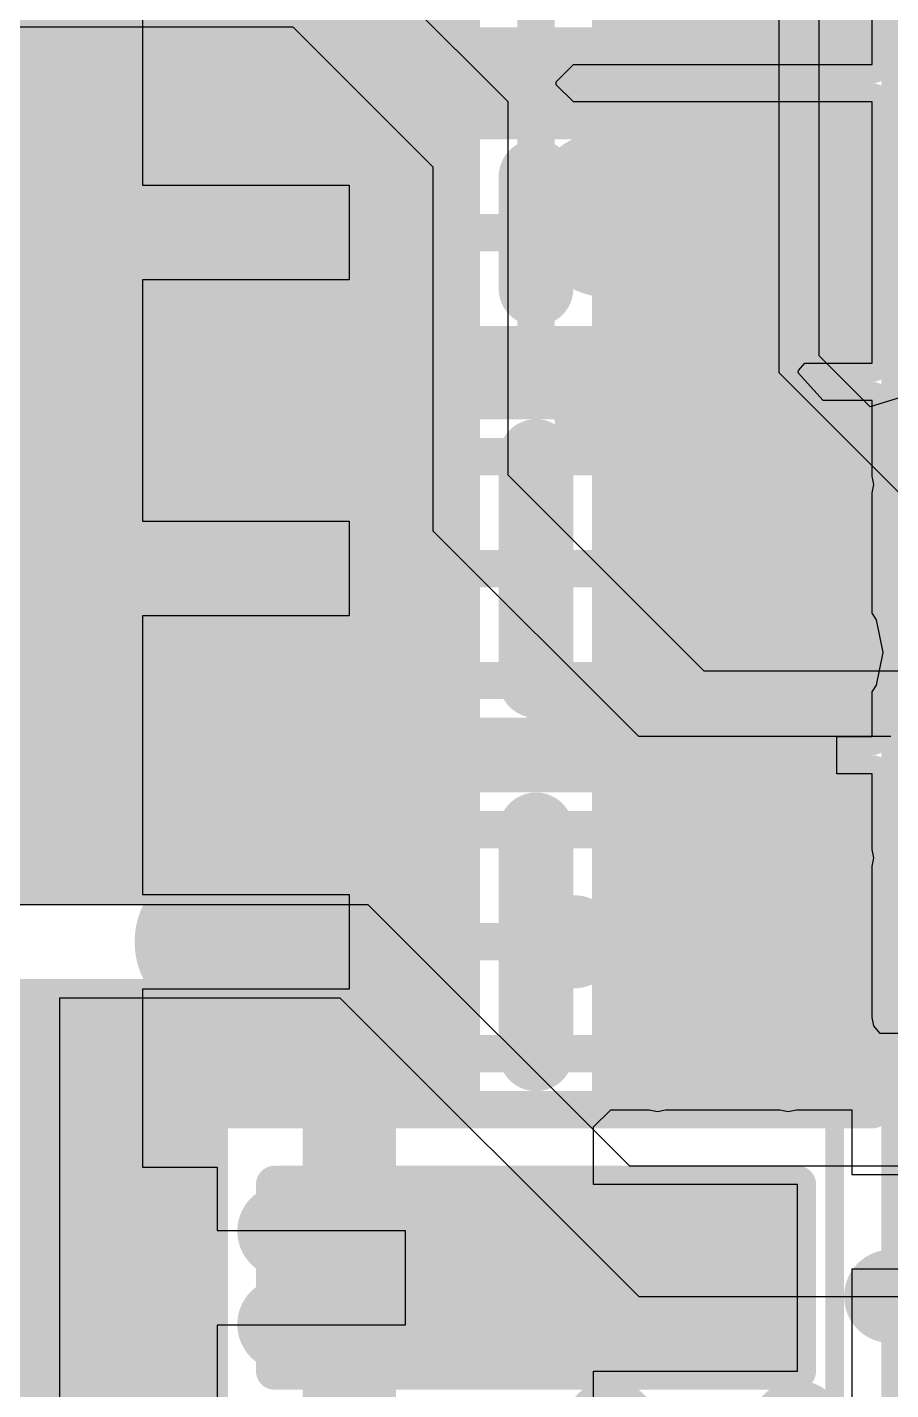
# Model space of a CAD drawing. Header units: millimetres. Extents: x 15 to 120, y 22 to 104.
# Drawn here: x 76.938 to 79.25, y 66 to 69.65 of the extents above; entities that cross this region are included whole.
import ezdxf

# ---------------------------------------------------------------- set-up
doc = ezdxf.new("R2010")
doc.units = ezdxf.units.MM
for name, color, linetype in [('BottomLayer', 5, 'Continuous'), ('BottomOverlay', 54, 'Continuous'), ('BottomPaste', 16, 'Continuous'), ('BottomSolder', 6, 'Continuous'), ('Mechanical13', 56, 'Continuous'), ('Mechanical15', 56, 'Continuous'), ('MultiLayer', 9, 'Continuous'), ('TopLayer', 1, 'Continuous'), ('TopOverlay', 2, 'Continuous'), ('TopPaste', 8, 'Continuous'), ('TopSolder', 216, 'Continuous')]:
    doc.layers.add(name, color=color, linetype=linetype)

msp = doc.modelspace()

# ---------------------------------------------------------------- linework, layer by layer
at = {"layer": 'BottomLayer'}
for p, q in [((79.20002448, 69.55002345999999), (79.20002448, 70.25002205999999)), ((77.24597707999999, 69.77302275999999), (77.24597707999999, 69.39602325999999)), ((78.35399874, 69.50399358), (78.40002607999999, 69.55002092)), ((78.40002607999999, 69.55002092), (78.42468694, 69.55002345999999)), ((78.40002607999999, 69.55002092), (78.40002607999999, 69.55002092)), ((78.40002607999999, 69.55002092), (78.40002607999999, 69.55002092)), ((78.40002607999999, 69.55002092), (78.40002607999999, 69.55002092)), ((78.42468694, 69.55002345999999), (78.42468948, 69.55002092)), ((78.42468948, 69.55002092), (78.42468948, 69.55002345999999)), ((78.42468948, 69.55002345999999), (79.20002448, 69.55002345999999)), ((78.35399874, 69.49600782), (78.35399874, 69.50399358)), ((78.40000322, 69.45000587999999), (78.35399874, 69.49600782)), ((78.4247098, 69.45000334), (78.40000322, 69.45000587999999)), ((78.42471234, 69.45000587999999), (78.4247098, 69.45000334)), ((78.42471488, 69.45000334), (78.42471234, 69.45000587999999)), ((79.19999908, 69.45000334), (78.42471488, 69.45000334)), ((79.19999908, 68.75000474), (79.19999908, 69.45000334)), ((77.24597707999999, 69.39602325999999), (77.24599993999999, 69.39602325999999)), ((77.24599993999999, 69.39602325999999), (77.24599993999999, 69.22700404)), ((77.24599993999999, 69.22700404), (77.79999934, 69.22700404)), ((77.79999934, 69.22700404), (77.79999934, 68.97300403999999)), ((77.79999934, 68.97300403999999), (77.24599993999999, 68.97300403999999)), ((77.24599993999999, 68.97300403999999), (77.24599993999999, 68.59600454)), ((79.0019629, 68.72409674), (79.00263346, 68.73090648)), ((79.00263346, 68.73090648), (79.01994356, 68.75000474)), ((79.01994356, 68.75000474), (79.19999908, 68.75000474)), ((79.06911796, 68.65000239999999), (79.0019629, 68.72409674)), ((79.19999908, 68.65000239999999), (79.06911796, 68.65000239999999)), ((79.19999908, 68.44715545999999), (79.19999908, 68.65000239999999)), ((77.24599993999999, 68.59600454), (77.24599993999999, 68.3270033)), ((79.20440597999999, 68.42500158), (79.19999908, 68.44715545999999)), ((79.19999908, 68.4028477), (79.20440597999999, 68.42500158)), ((79.19999908, 68.08066902), (79.19999908, 68.4028477)), ((77.24599993999999, 68.3270033), (77.79999934, 68.3270033)), ((77.79999934, 68.3270033), (77.79999934, 68.0730033)), ((77.79999934, 68.0730033), (77.24599993999999, 68.0730033)), ((77.24599993999999, 68.0730033), (77.24599993999999, 67.8040046)), ((79.21194469999999, 68.06278995999999), (79.19999908, 68.08066902)), ((79.2294072, 67.97499993999999), (79.21194469999999, 68.06278995999999)), ((79.21194469999999, 67.88720991999999), (79.2294072, 67.97499993999999)), ((79.19999908, 67.86933085999999), (79.21194469999999, 67.88720991999999)), ((79.19999908, 67.75000419999999), (79.19999908, 67.86933085999999)), ((77.24599993999999, 67.8040046), (77.2459974, 67.8040046)), ((77.2459974, 67.8040046), (77.2459974, 67.3270053)), ((79.10587684, 67.6500044), (79.10587684, 67.75000419999999)), ((79.10587684, 67.75000419999999), (79.19999908, 67.75000419999999)), ((79.19999399999999, 67.6500044), (79.10587684, 67.6500044)), ((79.19999399999999, 67.44718032), (79.19999399999999, 67.6500044)), ((79.20440597999999, 67.42500104), (79.19999399999999, 67.44718032)), ((79.19999399999999, 67.40282176), (79.20440597999999, 67.42500104)), ((79.19999399999999, 66.99718122), (79.19999399999999, 67.40282176)), ((77.2459974, 67.3270053), (77.7999968, 67.3270053)), ((77.7999968, 67.3270053), (77.7999968, 67.07300529999999)), ((77.7999968, 67.07300529999999), (77.2459974, 67.07300529999999)), ((77.2459974, 67.07300529999999), (77.2459974, 66.596006)), ((79.20440597999999, 66.97500448), (79.19999399999999, 66.99718122)), ((79.22162464, 66.95402408), (79.20440597999999, 66.97500448)), ((79.34597796, 66.95402408), (79.22162464, 66.95402408)), ((78.45400108, 66.70400425999999), (78.50000555999999, 66.7500062)), ((78.50000555999999, 66.7500062), (78.60283491999999, 66.7500062)), ((78.60283491999999, 66.7500062), (78.6250015, 66.74559676)), ((78.6250015, 66.74559676), (78.64716808, 66.7500062)), ((78.64716808, 66.7500062), (78.95283422, 66.7500062)), ((78.95283422, 66.7500062), (78.97500079999999, 66.74559676)), ((78.97500079999999, 66.74559676), (78.99716738, 66.7500062)), ((78.99716738, 66.7500062), (79.14602153999999, 66.7500062)), ((79.14602153999999, 66.7500062), (79.14602153999999, 66.57702458)), ((78.45399854, 66.55000405999999), (78.45399854, 66.70400172)), ((78.45399854, 66.70400172), (78.45399854, 66.70400172)), ((78.45399854, 66.70400172), (78.45399854, 66.70400172)), ((78.45399854, 66.70400172), (78.45399854, 66.70400172)), ((78.45399854, 66.70400172), (78.45399854, 66.70400172)), ((78.45399854, 66.70400172), (78.45400108, 66.70399918)), ((78.45400108, 66.70399918), (78.45400362, 66.70400425999999)), ((78.45400362, 66.70400425999999), (78.45400108, 66.70400425999999)), ((77.2459974, 66.596006), (77.44599954, 66.596006)), ((77.44599954, 66.596006), (77.44599954, 66.42700456)), ((79.14602153999999, 66.57702458), (79.70002094, 66.57702458)), ((78.99999948, 66.55000405999999), (78.45399854, 66.55000405999999)), ((78.99999948, 66.05000505999999), (78.99999948, 66.55000405999999)), ((77.44599954, 66.42700456), (77.94999904, 66.42700456)), ((77.94999904, 66.42700456), (77.94999904, 66.17300456)), ((79.70002094, 66.32302458), (79.14602153999999, 66.32302458)), ((79.14602153999999, 66.32302458), (79.14602153999999, 65.94602508)), ((77.94999904, 66.17300456), (77.44599954, 66.17300456)), ((77.44599954, 66.17300456), (77.44599954, 65.9039957)), ((78.45399854, 65.89600485999999), (78.45399854, 66.05000505999999)), ((78.45399854, 66.05000505999999), (78.99999948, 66.05000505999999))]:
    msp.add_line(p, q, dxfattribs=at)
for points, const_width in [([(77.80000442, 69.77499888), (77.80000442, 70.02500092)], 0.2499995), ([(77.80000442, 66.9749994), (77.80000442, 69.77499888)], 0.2499995), ([(78.79999988, 67.97499993999999), (78.79999988, 68.20000329999999)], 0.3999992), ([(78.79999988, 67.20001038), (78.79999988, 67.97499993999999)], 0.3999992), ([(78.7999948, 67.2000053), (78.79999988, 67.20001038)], 0.3999992), ([(77.80000442, 66.30000455999999), (77.80000442, 66.9749994)], 0.2499995), ([(77.80000442, 65.2999964), (77.80000442, 66.30000455999999)], 0.2499995)]:
    msp.add_lwpolyline(points, dxfattribs=dict(at, const_width=const_width))
for points, const_width in [([(77.56250172, 69.77499888, 1), (77.6875002, 69.77499888, 1)], 0.12499848), ([(77.73750518, 69.77499888, 1), (77.86250366, 69.77499888, 1)], 0.12499848), ([(77.73750518, 69.77499888, 1), (77.86250366, 69.77499888, 1)], 0.12499848), ([(77.56250172, 69.22499997999999, 1), (77.6875002, 69.22499997999999, 1)], 0.12499848), ([(77.93750224, 69.22499997999999, 1), (78.06250072, 69.22499997999999, 1)], 0.12499848), ([(78.73750064, 69.10000404, 1), (78.86249912, 69.10000404, 1)], 0.12499848), ([(78.56250226, 68.42500158, 1), (78.68750073999999, 68.42500158, 1)], 0.12499848), ([(78.91250156, 68.42500158, 1), (79.03750004, 68.42500158, 1)], 0.12499848), ([(77.51250182, 68.40000035999999, 1), (77.6375003, 68.40000035999999, 1)], 0.12499848), ([(77.91250102, 68.40000035999999, 1), (78.0374995, 68.40000035999999, 1)], 0.12499848), ([(78.70000008, 68.20000329999999, 1), (78.89999968, 68.20000329999999, 1)], 0.1999996), ([(78.70000008, 67.97499993999999, 1), (78.89999968, 67.97499993999999, 1)], 0.1999996), ([(78.70000008, 67.97499993999999, 1), (78.89999968, 67.97499993999999, 1)], 0.1999996), ([(77.5375005, 67.97499993999999, 1), (77.66249898, 67.97499993999999, 1)], 0.12499848), ([(77.91250102, 67.97499993999999, 1), (78.0374995, 67.97499993999999, 1)], 0.12499848), ([(78.56250226, 67.97499993999999, 1), (78.68750073999999, 67.97499993999999, 1)], 0.12499848), ([(78.93750278, 67.97499993999999, 1), (79.06250125999999, 67.97499993999999, 1)], 0.12499848), ([(77.56250172, 67.42500104, 1), (77.6875002, 67.42500104, 1)], 0.12499848), ([(77.91250102, 67.42500104, 1), (78.0374995, 67.42500104, 1)], 0.12499848), ([(78.53750104, 67.42500104, 1), (78.66249952, 67.42500104, 1)], 0.12499848), ([(78.91250156, 67.42500104, 1), (79.03750004, 67.42500104, 1)], 0.12499848), ([(78.699995, 67.2000053, 1), (78.8999946, 67.2000053, 1)], 0.1999996), ([(78.70000008, 67.20001038, 1), (78.89999968, 67.20001038, 1)], 0.1999996), ([(78.70000008, 67.20001038, 1), (78.89999968, 67.20001038, 1)], 0.1999996), ([(77.56250172, 66.97500194, 1), (77.6875002, 66.97500194, 1)], 0.12499848), ([(77.73750518, 66.9749994, 1), (77.86250366, 66.9749994, 1)], 0.12499848), ([(77.73750518, 66.9749994, 1), (77.86250366, 66.9749994, 1)], 0.12499848), ([(77.91250102, 66.9749994, 1), (78.0374995, 66.9749994, 1)], 0.12499848), ([(78.56250226, 66.97500194, 1), (78.68750073999999, 66.97500194, 1)], 0.12499848), ([(78.91250156, 66.97500194, 1), (79.03750004, 66.97500194, 1)], 0.12499848), ([(77.56250172, 66.4250005, 1), (77.6875002, 66.4250005, 1)], 0.12499848), ([(77.96250092, 66.37500059999999, 1), (78.0874994, 66.37500059999999, 1)], 0.12499848), ([(77.73750518, 66.30000455999999, 1), (77.86250366, 66.30000455999999, 1)], 0.12499848), ([(77.73750518, 66.30000455999999, 1), (77.86250366, 66.30000455999999, 1)], 0.12499848), ([(78.46250246, 66.30000202, 1), (78.58750094, 66.30000202, 1)], 0.12499848), ([(77.56250172, 66.17499846, 1), (77.6875002, 66.17499846, 1)], 0.12499848)]:
    msp.add_lwpolyline(points, format="xyb", close=True, dxfattribs=dict(at, const_width=const_width))
for points in [[(78.09999873999999, 68.85000454), (78.09999873999999, 69.35000354), (77.49999994, 68.85000454), (77.49999994, 69.35000354)], [(79.09999927999999, 68.85000454), (79.09999927999999, 69.35000354), (78.50000048, 68.85000454), (78.50000048, 69.35000354)], [(78.09999873999999, 67.850004), (78.09999873999999, 68.5500026), (77.49999994, 67.850004), (77.49999994, 68.5500026)], [(79.09999927999999, 67.850004), (79.09999927999999, 68.5500026), (78.50000048, 67.850004), (78.50000048, 68.5500026)], [(78.09999619999999, 66.850006), (78.09999619999999, 67.5500046), (77.4999974, 66.850006), (77.4999974, 67.5500046)], [(79.0999942, 66.850006), (79.0999942, 67.5500046), (78.49999539999999, 66.850006), (78.49999539999999, 67.5500046)], [(78.19999854, 66.15000486), (78.19999854, 66.45000426), (77.69999954, 66.15000486), (77.69999954, 66.45000426)], [(78.89999968, 66.15000486), (78.89999968, 66.45000426), (78.40000067999999, 66.15000486), (78.40000067999999, 66.45000426)]]:
    msp.add_solid(points, dxfattribs=at)
at = {"layer": 'BottomOverlay', "const_width": 0.1999996}
for points in [[(78.30000088, 68.9500018), (78.30000088, 69.2500012)], [(78.30000088, 67.9000039), (78.30000088, 68.5000027)], [(78.30002119999999, 66.8999805), (78.30002119999999, 67.49997929999999)]]:
    msp.add_lwpolyline(points, dxfattribs=at)
at = {"layer": 'BottomOverlay', "const_width": 0.0999998}
for points in [[(78.25000098, 69.2500012, 1), (78.35000078, 69.2500012, 1)], [(78.25000098, 68.9500018, 1), (78.35000078, 68.9500018, 1)], [(78.25000098, 68.5000027, 1), (78.35000078, 68.5000027, 1)], [(78.25000098, 67.9000039, 1), (78.35000078, 67.9000039, 1)], [(78.2500213, 67.49997929999999, 1), (78.35002109999999, 67.49997929999999, 1)], [(78.2500213, 66.8999805, 1), (78.35002109999999, 66.8999805, 1)]]:
    msp.add_lwpolyline(points, format="xyb", close=True, dxfattribs=at)
at = {"layer": 'BottomPaste'}
for points in [[(78.09999873999999, 68.85000454), (78.09999873999999, 69.35000354), (77.49999994, 68.85000454), (77.49999994, 69.35000354)], [(78.09999873999999, 68.85000454), (78.09999873999999, 69.35000354), (77.49999994, 68.85000454), (77.49999994, 69.35000354)], [(79.09999927999999, 68.85000454), (79.09999927999999, 69.35000354), (78.50000048, 68.85000454), (78.50000048, 69.35000354)], [(79.09999927999999, 68.85000454), (79.09999927999999, 69.35000354), (78.50000048, 68.85000454), (78.50000048, 69.35000354)], [(78.09999873999999, 67.850004), (78.09999873999999, 68.5500026), (77.49999994, 67.850004), (77.49999994, 68.5500026)], [(78.09999873999999, 67.850004), (78.09999873999999, 68.5500026), (77.49999994, 67.850004), (77.49999994, 68.5500026)], [(79.09999927999999, 67.850004), (79.09999927999999, 68.5500026), (78.50000048, 67.850004), (78.50000048, 68.5500026)], [(79.09999927999999, 67.850004), (79.09999927999999, 68.5500026), (78.50000048, 67.850004), (78.50000048, 68.5500026)], [(78.09999619999999, 66.850006), (78.09999619999999, 67.5500046), (77.4999974, 66.850006), (77.4999974, 67.5500046)], [(78.09999619999999, 66.850006), (78.09999619999999, 67.5500046), (77.4999974, 66.850006), (77.4999974, 67.5500046)], [(79.0999942, 66.850006), (79.0999942, 67.5500046), (78.49999539999999, 66.850006), (78.49999539999999, 67.5500046)], [(79.0999942, 66.850006), (79.0999942, 67.5500046), (78.49999539999999, 66.850006), (78.49999539999999, 67.5500046)], [(78.19999854, 66.15000486), (78.19999854, 66.45000426), (77.69999954, 66.15000486), (77.69999954, 66.45000426)], [(78.19999854, 66.15000486), (78.19999854, 66.45000426), (77.69999954, 66.15000486), (77.69999954, 66.45000426)], [(78.89999968, 66.15000486), (78.89999968, 66.45000426), (78.40000067999999, 66.15000486), (78.40000067999999, 66.45000426)], [(78.89999968, 66.15000486), (78.89999968, 66.45000426), (78.40000067999999, 66.15000486), (78.40000067999999, 66.45000426)]]:
    msp.add_solid(points, dxfattribs=at)
at = {"layer": 'BottomSolder'}
for points in [[(78.14997577999999, 69.60002336), (78.14997577999999, 70.20002216), (77.44997717999999, 69.60002336), (77.44997717999999, 70.20002216)], [(78.14997577999999, 69.60002336), (78.14997577999999, 70.20002216), (77.44997717999999, 69.60002336), (77.44997717999999, 70.20002216)], [(79.15002458, 69.60002336), (79.15002458, 70.20002216), (78.45002597999999, 69.60002336), (78.45002597999999, 70.20002216)], [(79.15002458, 69.60002336), (79.15002458, 70.20002216), (78.45002597999999, 69.60002336), (78.45002597999999, 70.20002216)], [(78.14999863999999, 68.80000464), (78.14999863999999, 69.40000343999999), (77.45000003999999, 68.80000464), (77.45000003999999, 69.40000343999999)], [(78.14999863999999, 68.80000464), (78.14999863999999, 69.40000343999999), (77.45000003999999, 68.80000464), (77.45000003999999, 69.40000343999999)], [(79.14999918, 68.80000464), (79.14999918, 69.40000343999999), (78.45000058, 68.80000464), (78.45000058, 69.40000343999999)], [(79.14999918, 68.80000464), (79.14999918, 69.40000343999999), (78.45000058, 68.80000464), (78.45000058, 69.40000343999999)], [(78.14999863999999, 67.8000041), (78.14999863999999, 68.6000025), (77.45000003999999, 67.8000041), (77.45000003999999, 68.6000025)], [(78.14999863999999, 67.8000041), (78.14999863999999, 68.6000025), (77.45000003999999, 67.8000041), (77.45000003999999, 68.6000025)], [(79.14999918, 67.8000041), (79.14999918, 68.6000025), (78.45000058, 67.8000041), (78.45000058, 68.6000025)], [(79.14999918, 67.8000041), (79.14999918, 68.6000025), (78.45000058, 67.8000041), (78.45000058, 68.6000025)], [(78.1499961, 66.80000609999999), (78.1499961, 67.6000045), (77.4499975, 66.80000609999999), (77.4499975, 67.6000045)], [(78.1499961, 66.80000609999999), (78.1499961, 67.6000045), (77.4499975, 66.80000609999999), (77.4499975, 67.6000045)], [(79.1499941, 66.80000609999999), (79.1499941, 67.6000045), (78.4499955, 66.80000609999999), (78.4499955, 67.6000045)], [(79.1499941, 66.80000609999999), (79.1499941, 67.6000045), (78.4499955, 66.80000609999999), (78.4499955, 67.6000045)], [(78.24999844, 66.10000495999999), (78.24999844, 66.50000416), (77.64999963999999, 66.10000495999999), (77.64999963999999, 66.50000416)], [(78.24999844, 66.10000495999999), (78.24999844, 66.50000416), (77.64999963999999, 66.10000495999999), (77.64999963999999, 66.50000416)], [(78.94999958, 66.10000495999999), (78.94999958, 66.50000416), (78.35000078, 66.10000495999999), (78.35000078, 66.50000416)], [(78.94999958, 66.10000495999999), (78.94999958, 66.50000416), (78.35000078, 66.10000495999999), (78.35000078, 66.50000416)]]:
    msp.add_solid(points, dxfattribs=at)
at = {"layer": 'Mechanical13', "const_width": 0.0999998}
for points in [[(77.74998928, 69.59999796), (77.74998928, 70.19999675999999)], [(78.85001247999999, 69.59999796), (78.85001247999999, 70.19999675999999)], [(77.74998928, 69.59999796), (78.85001247999999, 69.59999796)], [(74.84998238, 69.49999561999999), (77.15000318, 69.49999561999999)], [(77.15000318, 67.49999962), (77.15000318, 69.49999561999999)], [(77.74999944, 69.40000343999999), (78.84999977999999, 69.40000343999999)], [(77.74999944, 68.80000464), (77.74999944, 69.40000343999999)], [(78.84999977999999, 68.80000464), (78.84999977999999, 69.40000343999999)], [(77.74999944, 68.80000464), (78.84999977999999, 68.80000464)], [(77.74999944, 68.5000027), (78.84999977999999, 68.5000027)], [(77.74999944, 67.9000039), (77.74999944, 68.5000027)], [(78.84999977999999, 67.9000039), (78.84999977999999, 68.5000027)], [(77.74999944, 67.9000039), (78.84999977999999, 67.9000039)], [(74.84998238, 67.49999962), (77.15000318, 67.49999962)], [(77.7500096, 67.49997929999999), (78.849982, 67.49997929999999)], [(77.7500096, 66.8999805), (77.7500096, 67.49997929999999)], [(78.849982, 66.8999805), (78.849982, 67.49997929999999)], [(74.85000016, 66.89998304), (77.15002095999999, 66.89998304)], [(77.15002095999999, 64.89998704), (77.15002095999999, 66.89998304)], [(77.7500096, 66.8999805), (78.849982, 66.8999805)], [(77.98500023999999, 66.13500361999999), (77.98500023999999, 66.46500549999999)], [(77.98500023999999, 66.46500549999999), (78.61499898, 66.46500549999999)], [(78.61499898, 66.13500361999999), (78.61499898, 66.46500549999999)], [(77.98500023999999, 66.13500361999999), (78.61499898, 66.13500361999999)]]:
    msp.add_lwpolyline(points, dxfattribs=at)
at = {"layer": 'Mechanical13', "const_width": 0.0499999}
for points in [[(77.7249906, 69.59999796, 1), (77.77498795999999, 69.59999796, 1)], [(77.7249906, 69.59999796, 1), (77.77498795999999, 69.59999796, 1)], [(78.8250138, 69.59999796, 1), (78.87501116, 69.59999796, 1)], [(78.8250138, 69.59999796, 1), (78.87501116, 69.59999796, 1)], [(77.12500449999999, 69.49999561999999, 1), (77.17500186, 69.49999561999999, 1)], [(77.12500449999999, 69.49999561999999, 1), (77.17500186, 69.49999561999999, 1)], [(77.72500076, 69.40000343999999, 1), (77.77499811999999, 69.40000343999999, 1)], [(77.72500076, 69.40000343999999, 1), (77.77499811999999, 69.40000343999999, 1)], [(78.8250011, 69.40000343999999, 1), (78.87499846, 69.40000343999999, 1)], [(78.8250011, 69.40000343999999, 1), (78.87499846, 69.40000343999999, 1)], [(77.72500076, 68.80000464, 1), (77.77499811999999, 68.80000464, 1)], [(77.72500076, 68.80000464, 1), (77.77499811999999, 68.80000464, 1)], [(78.8250011, 68.80000464, 1), (78.87499846, 68.80000464, 1)], [(78.8250011, 68.80000464, 1), (78.87499846, 68.80000464, 1)], [(77.72500076, 68.5000027, 1), (77.77499811999999, 68.5000027, 1)], [(77.72500076, 68.5000027, 1), (77.77499811999999, 68.5000027, 1)], [(78.8250011, 68.5000027, 1), (78.87499846, 68.5000027, 1)], [(78.8250011, 68.5000027, 1), (78.87499846, 68.5000027, 1)], [(77.72500076, 67.9000039, 1), (77.77499811999999, 67.9000039, 1)], [(77.72500076, 67.9000039, 1), (77.77499811999999, 67.9000039, 1)], [(78.8250011, 67.9000039, 1), (78.87499846, 67.9000039, 1)], [(78.8250011, 67.9000039, 1), (78.87499846, 67.9000039, 1)], [(77.12500449999999, 67.49999962, 1), (77.17500186, 67.49999962, 1)], [(77.12500449999999, 67.49999962, 1), (77.17500186, 67.49999962, 1)], [(77.72501092, 67.49997929999999, 1), (77.77500828, 67.49997929999999, 1)], [(77.72501092, 67.49997929999999, 1), (77.77500828, 67.49997929999999, 1)], [(78.82498332, 67.49997929999999, 1), (78.87498068, 67.49997929999999, 1)], [(78.82498332, 67.49997929999999, 1), (78.87498068, 67.49997929999999, 1)], [(77.12502228, 66.89998304, 1), (77.17501964, 66.89998304, 1)], [(77.12502228, 66.89998304, 1), (77.17501964, 66.89998304, 1)], [(77.72501092, 66.8999805, 1), (77.77500828, 66.8999805, 1)], [(77.72501092, 66.8999805, 1), (77.77500828, 66.8999805, 1)], [(78.82498332, 66.8999805, 1), (78.87498068, 66.8999805, 1)], [(78.82498332, 66.8999805, 1), (78.87498068, 66.8999805, 1)], [(77.96000156, 66.46500549999999, 1), (78.00999892, 66.46500549999999, 1)], [(77.96000156, 66.46500549999999, 1), (78.00999892, 66.46500549999999, 1)], [(78.5900003, 66.46500549999999, 1), (78.63999765999999, 66.46500549999999, 1)], [(78.5900003, 66.46500549999999, 1), (78.63999765999999, 66.46500549999999, 1)], [(77.96000156, 66.13500361999999, 1), (78.00999892, 66.13500361999999, 1)], [(77.96000156, 66.13500361999999, 1), (78.00999892, 66.13500361999999, 1)], [(78.5900003, 66.13500361999999, 1), (78.63999765999999, 66.13500361999999, 1)], [(78.5900003, 66.13500361999999, 1), (78.63999765999999, 66.13500361999999, 1)]]:
    msp.add_lwpolyline(points, format="xyb", close=True, dxfattribs=at)
at = {"layer": 'Mechanical15'}
for points, const_width in [([(77.39997728, 69.55001075999999), (77.39997728, 70.24998396)], 0.0999998), ([(79.20002448, 69.55001075999999), (79.20002448, 70.24998396)], 0.0999998), ([(78.30000088, 69.59999796), (78.30000088, 70.19999675999999)], 0.0999998), ([(79.09999674, 64.04998112), (79.09999674, 70.04997928)], 0.0499999), ([(77.39997728, 69.55001075999999), (79.20002448, 69.55001075999999)], 0.0999998), ([(74.70002078, 69.49999561999999), (77.30001558, 69.49999561999999)], 0.0999998), ([(77.30001558, 67.49999962), (77.30001558, 69.49999561999999)], 0.0999998), ([(77.40000013999999, 69.45000334), (79.19999908, 69.45000334)], 0.0999998), ([(77.40000013999999, 68.75000474), (77.40000013999999, 69.45000334)], 0.0999998), ([(79.19999908, 68.75000474), (79.19999908, 69.45000334)], 0.0999998), ([(78.30000088, 68.80000464), (78.30000088, 69.40000343999999)], 0.0999998), ([(77.99999894, 69.10000404), (78.60000027999999, 69.10000404)], 0.0999998), ([(77.40000013999999, 68.75000474), (79.19999908, 68.75000474)], 0.0999998), ([(77.40000013999999, 68.64999986), (79.19999908, 68.64999986)], 0.0999998), ([(77.40000013999999, 67.75000166), (77.40000013999999, 68.64999986)], 0.0999998), ([(79.19999908, 67.75000166), (79.19999908, 68.64999986)], 0.0999998), ([(78.30000088, 67.9000039), (78.30000088, 68.5000027)], 0.0999998), ([(77.99999894, 68.20000329999999), (78.60000027999999, 68.20000329999999)], 0.0999998), ([(77.40000013999999, 67.75000166), (79.19999908, 67.75000166)], 0.0999998), ([(77.39999759999999, 67.6499917), (79.19999399999999, 67.6499917)], 0.0999998), ([(77.39999759999999, 66.7500189), (77.39999759999999, 67.6499917)], 0.0999998), ([(79.19999399999999, 66.7500189), (79.19999399999999, 67.6499917)], 0.0999998), ([(74.70002078, 67.49999962), (77.30001558, 67.49999962)], 0.0999998), ([(78.30002119999999, 66.8999805), (78.30002119999999, 67.49997929999999)], 0.0999998), ([(77.9999964, 67.2000053), (78.5999952, 67.2000053)], 0.0999998), ([(74.69998776, 66.89998304), (77.29998255999999, 66.89998304)], 0.0999998), ([(77.29998255999999, 64.89998704), (77.29998255999999, 66.89998304)], 0.0999998), ([(77.39999759999999, 66.7500189), (79.19999399999999, 66.7500189)], 0.0999998), ([(77.59999974, 66.05000505999999), (77.59999974, 66.55000405999999)], 0.0999998), ([(77.59999974, 66.55000405999999), (78.99999948, 66.55000405999999)], 0.0999998), ([(78.99999948, 66.05000505999999), (78.99999948, 66.55000405999999)], 0.0999998), ([(78.30000088, 66.13500361999999), (78.30000088, 66.46500549999999)], 0.0999998), ([(78.13499994, 66.30000455999999), (78.46499928, 66.30000455999999)], 0.0999998), ([(77.59999974, 66.05000505999999), (78.99999948, 66.05000505999999)], 0.0999998)]:
    msp.add_lwpolyline(points, dxfattribs=dict(at, const_width=const_width))
at = {"layer": 'Mechanical15', "const_width": 0.0499999}
for points in [[(78.27500219999999, 69.59999796, 1), (78.32499956, 69.59999796, 1)], [(77.37497859999999, 69.55001075999999, 1), (77.42497596, 69.55001075999999, 1)], [(77.37497859999999, 69.55001075999999, 1), (77.42497596, 69.55001075999999, 1)], [(79.1750258, 69.55001075999999, 1), (79.22502315999999, 69.55001075999999, 1)], [(79.1750258, 69.55001075999999, 1), (79.22502315999999, 69.55001075999999, 1)], [(77.2750169, 69.49999561999999, 1), (77.32501425999999, 69.49999561999999, 1)], [(77.2750169, 69.49999561999999, 1), (77.32501425999999, 69.49999561999999, 1)], [(77.37500146, 69.45000334, 1), (77.42499882, 69.45000334, 1)], [(77.37500146, 69.45000334, 1), (77.42499882, 69.45000334, 1)], [(79.1750004, 69.45000334, 1), (79.22499776, 69.45000334, 1)], [(79.1750004, 69.45000334, 1), (79.22499776, 69.45000334, 1)], [(78.27500219999999, 69.40000343999999, 1), (78.32499956, 69.40000343999999, 1)], [(77.97500026, 69.10000404, 1), (78.02499762, 69.10000404, 1)], [(78.5750016, 69.10000404, 1), (78.62499896, 69.10000404, 1)], [(78.27500219999999, 68.80000464, 1), (78.32499956, 68.80000464, 1)], [(77.37500146, 68.75000474, 1), (77.42499882, 68.75000474, 1)], [(77.37500146, 68.75000474, 1), (77.42499882, 68.75000474, 1)], [(79.1750004, 68.75000474, 1), (79.22499776, 68.75000474, 1)], [(79.1750004, 68.75000474, 1), (79.22499776, 68.75000474, 1)], [(77.37500146, 68.64999986, 1), (77.42499882, 68.64999986, 1)], [(77.37500146, 68.64999986, 1), (77.42499882, 68.64999986, 1)], [(79.1750004, 68.64999986, 1), (79.22499776, 68.64999986, 1)], [(79.1750004, 68.64999986, 1), (79.22499776, 68.64999986, 1)], [(78.27500219999999, 68.5000027, 1), (78.32499956, 68.5000027, 1)], [(77.97500026, 68.20000329999999, 1), (78.02499762, 68.20000329999999, 1)], [(78.5750016, 68.20000329999999, 1), (78.62499896, 68.20000329999999, 1)], [(78.27500219999999, 67.9000039, 1), (78.32499956, 67.9000039, 1)], [(77.37500146, 67.75000166, 1), (77.42499882, 67.75000166, 1)], [(77.37500146, 67.75000166, 1), (77.42499882, 67.75000166, 1)], [(79.1750004, 67.75000166, 1), (79.22499776, 67.75000166, 1)], [(79.1750004, 67.75000166, 1), (79.22499776, 67.75000166, 1)], [(77.37499892, 67.6499917, 1), (77.42499628, 67.6499917, 1)], [(77.37499892, 67.6499917, 1), (77.42499628, 67.6499917, 1)], [(79.17499532, 67.6499917, 1), (79.22499268, 67.6499917, 1)], [(79.17499532, 67.6499917, 1), (79.22499268, 67.6499917, 1)], [(77.2750169, 67.49999962, 1), (77.32501425999999, 67.49999962, 1)], [(77.2750169, 67.49999962, 1), (77.32501425999999, 67.49999962, 1)], [(78.27502252, 67.49997929999999, 1), (78.32501988, 67.49997929999999, 1)], [(77.97499771999999, 67.2000053, 1), (78.02499508, 67.2000053, 1)], [(78.57499652, 67.2000053, 1), (78.62499387999999, 67.2000053, 1)], [(77.27498388, 66.89998304, 1), (77.32498124, 66.89998304, 1)], [(77.27498388, 66.89998304, 1), (77.32498124, 66.89998304, 1)], [(78.27502252, 66.8999805, 1), (78.32501988, 66.8999805, 1)], [(77.37499892, 66.7500189, 1), (77.42499628, 66.7500189, 1)], [(77.37499892, 66.7500189, 1), (77.42499628, 66.7500189, 1)], [(79.17499532, 66.7500189, 1), (79.22499268, 66.7500189, 1)], [(79.17499532, 66.7500189, 1), (79.22499268, 66.7500189, 1)], [(77.57500105999999, 66.55000405999999, 1), (77.62499842, 66.55000405999999, 1)], [(77.57500105999999, 66.55000405999999, 1), (77.62499842, 66.55000405999999, 1)], [(78.97500079999999, 66.55000405999999, 1), (79.02499816, 66.55000405999999, 1)], [(78.97500079999999, 66.55000405999999, 1), (79.02499816, 66.55000405999999, 1)], [(78.27500219999999, 66.46500549999999, 1), (78.32499956, 66.46500549999999, 1)], [(78.11000125999999, 66.30000455999999, 1), (78.15999862, 66.30000455999999, 1)], [(78.44000059999999, 66.30000455999999, 1), (78.48999796, 66.30000455999999, 1)], [(78.27500219999999, 66.13500361999999, 1), (78.32499956, 66.13500361999999, 1)], [(77.57500105999999, 66.05000505999999, 1), (77.62499842, 66.05000505999999, 1)], [(77.57500105999999, 66.05000505999999, 1), (77.62499842, 66.05000505999999, 1)], [(78.97500079999999, 66.05000505999999, 1), (79.02499816, 66.05000505999999, 1)], [(78.97500079999999, 66.05000505999999, 1), (79.02499816, 66.05000505999999, 1)]]:
    msp.add_lwpolyline(points, format="xyb", close=True, dxfattribs=at)
at = {"layer": 'MultiLayer'}
for points, const_width in [([(77.56250172, 69.77499888, 1), (77.6875002, 69.77499888, 1)], 0.12499848), ([(78.38750134, 69.1500014, 1), (78.61249962, 69.1500014, 1)], 0.22499828), ([(77.4375007, 69.2000013, 1), (77.56249917999999, 69.2000013, 1)], 0.12499848), ([(77.56250172, 69.22499997999999, 1), (77.6875002, 69.22499997999999, 1)], 0.12499848), ([(77.93750224, 69.22499997999999, 1), (78.06250072, 69.22499997999999, 1)], 0.12499848), ([(78.33750144, 69.2000013, 1), (78.46249992, 69.2000013, 1)], 0.12499848), ([(78.73750064, 69.10000404, 1), (78.86249912, 69.10000404, 1)], 0.12499848), ([(78.73750064, 69.10000149999999, 1), (78.86249912, 69.10000149999999, 1)], 0.12499848), ([(77.4375007, 68.59999995999999, 1), (77.56249917999999, 68.59999995999999, 1)], 0.12499848), ([(77.93750224, 68.59999995999999, 1), (78.06250072, 68.59999995999999, 1)], 0.12499848), ([(78.41250256, 68.59999995999999, 1), (78.53750104, 68.59999995999999, 1)], 0.12499848), ([(78.56250226, 68.42500158, 1), (78.68750073999999, 68.42500158, 1)], 0.12499848), ([(78.91250156, 68.42500158, 1), (79.03750004, 68.42500158, 1)], 0.12499848), ([(77.51250182, 68.40000035999999, 1), (77.6375003, 68.40000035999999, 1)], 0.12499848), ([(77.91250102, 68.40000035999999, 1), (78.0374995, 68.40000035999999, 1)], 0.12499848), ([(79.18750227999999, 68.25000066, 1), (79.31250075999999, 68.25000066, 1)], 0.12499848), ([(77.5375005, 67.97499993999999, 1), (77.66249898, 67.97499993999999, 1)], 0.12499848), ([(77.91250102, 67.97499993999999, 1), (78.0374995, 67.97499993999999, 1)], 0.12499848), ([(78.56250226, 67.97499993999999, 1), (78.68750073999999, 67.97499993999999, 1)], 0.12499848), ([(78.93750278, 67.97499993999999, 1), (79.06250125999999, 67.97499993999999, 1)], 0.12499848), ([(79.18750227999999, 67.85000146, 1), (79.31250075999999, 67.85000146, 1)], 0.12499848), ([(77.4375007, 67.80000156, 1), (77.56249917999999, 67.80000156, 1)], 0.12499848), ([(77.93750224, 67.80000156, 1), (78.06250072, 67.80000156, 1)], 0.12499848), ([(78.33750144, 67.80000156, 1), (78.46249992, 67.80000156, 1)], 0.12499848), ([(78.83750044, 67.80000156, 1), (78.96249892, 67.80000156, 1)], 0.12499848), ([(76.6875022, 67.49999962, 1), (76.91250047999999, 67.49999962, 1)], 0.22499828), ([(77.56250172, 67.42500104, 1), (77.6875002, 67.42500104, 1)], 0.12499848), ([(77.91250102, 67.42500104, 1), (78.0374995, 67.42500104, 1)], 0.12499848), ([(78.53750104, 67.42500104, 1), (78.66249952, 67.42500104, 1)], 0.12499848), ([(78.91250156, 67.42500104, 1), (79.03750004, 67.42500104, 1)], 0.12499848), ([(77.3375009, 67.20000021999999, 1), (77.56249917999999, 67.20000021999999, 1)], 0.22499828), ([(77.66250151999999, 67.20000021999999, 1), (77.7875, 67.20000021999999, 1)], 0.12499848), ([(78.33750144, 67.20000021999999, 1), (78.46249992, 67.20000021999999, 1)], 0.12499848), ([(79.18750227999999, 67.05000052, 1), (79.31250075999999, 67.05000052, 1)], 0.12499848), ([(77.56250172, 66.97500194, 1), (77.6875002, 66.97500194, 1)], 0.12499848), ([(77.91250102, 66.9749994, 1), (78.0374995, 66.9749994, 1)], 0.12499848), ([(78.56250226, 66.97500194, 1), (78.68750073999999, 66.97500194, 1)], 0.12499848), ([(78.91250156, 66.97500194, 1), (79.03750004, 66.97500194, 1)], 0.12499848), ([(78.93750278, 66.90000082, 1), (79.06250125999999, 66.90000082, 1)], 0.12499848), ([(79.33750198, 66.50000161999999, 1), (79.56250026, 66.50000161999999, 1)], 0.22499828), ([(77.56250172, 66.4250005, 1), (77.6875002, 66.4250005, 1)], 0.12499848), ([(78.13750184, 66.30000202, 1), (78.36250011999999, 66.30000202, 1)], 0.22499828), ([(77.96250092, 66.37500059999999, 1), (78.0874994, 66.37500059999999, 1)], 0.12499848), ([(78.46250246, 66.30000202, 1), (78.58750094, 66.30000202, 1)], 0.12499848), ([(78.63750084, 66.30000202, 1), (78.76249931999999, 66.30000202, 1)], 0.12499848), ([(79.18750227999999, 66.24999958, 1), (79.31250075999999, 66.24999958, 1)], 0.12499848), ([(77.56250172, 66.17499846, 1), (77.6875002, 66.17499846, 1)], 0.12499848), ([(78.43750123999999, 65.90000028, 1), (78.56249971999999, 65.90000028, 1)], 0.12499848), ([(78.93750278, 65.90000028, 1), (79.06250125999999, 65.90000028, 1)], 0.12499848)]:
    msp.add_lwpolyline(points, format="xyb", close=True, dxfattribs=dict(at, const_width=const_width))
at = {"layer": 'TopLayer'}
for p, q in [((78.94999958, 70.55000113999999), (78.94999958, 68.72500097999999)), ((79.05823914, 68.76983706), (79.05823914, 70.55000113999999)), ((78.22499975999999, 69.4500008), (77.74999944, 69.92500111999999)), ((77.64999963999999, 69.6500004), (76.57500051999999, 69.6500004)), ((78.02500015999999, 69.27499988), (77.64999963999999, 69.6500004)), ((78.22499975999999, 68.45000026), (78.22499975999999, 69.4500008)), ((78.02500015999999, 68.3000031), (78.02500015999999, 69.27499988)), ((79.19483018, 68.63324347999999), (79.05823914, 68.76983706)), ((78.94999958, 68.72500097999999), (79.29999887999999, 68.37500168)), ((79.29052722, 68.66227314), (79.19483018, 68.63324347999999)), ((78.74999998, 67.92500004), (78.22499975999999, 68.45000026)), ((78.5750016, 67.75000166), (78.02500015999999, 68.3000031)), ((79.34999877999999, 67.92500004), (78.74999998, 67.92500004)), ((79.25000152, 67.75000166), (78.5750016, 67.75000166)), ((76.57500051999999, 67.30000002), (77.85000178, 67.30000002)), ((77.85000178, 67.30000002), (78.55000038, 66.60000142)), ((77.02499962, 64.75000004), (77.02499962, 67.05000052)), ((77.02499962, 67.05000052), (77.77500065999999, 67.05000052)), ((77.77500065999999, 67.05000052), (78.5750016, 66.24999958)), ((78.55000038, 66.60000142), (79.30000142, 66.60000142)), ((78.5750016, 66.24999958), (79.30000142, 66.24999958))]:
    msp.add_line(p, q, dxfattribs=at)
at = {"layer": 'TopLayer', "const_width": 0.12499848}
for points in [[(79.18750227999999, 68.25000066, 1), (79.31250075999999, 68.25000066, 1)], [(79.18750227999999, 67.05000052, 1), (79.31250075999999, 67.05000052, 1)]]:
    msp.add_lwpolyline(points, format="xyb", close=True, dxfattribs=at)
at = {"layer": 'TopLayer'}
for points in [[(77.4249912, 67.34999737999999), (77.4249912, 69.64999786), (76.57499036, 67.34999737999999), (76.57499036, 69.64999786)], [(77.42500898, 64.7499848), (77.42500898, 67.04998528), (76.57500814, 64.7499848), (76.57500814, 67.04998528)]]:
    msp.add_solid(points, dxfattribs=at)
at = {"layer": 'TopOverlay', "const_width": 0.1499997}
msp.add_lwpolyline([(79.29999633999999, 64.54998012), (79.29999633999999, 69.84997967999999)], dxfattribs=at)
at = {"layer": 'TopPaste'}
for points in [[(77.4249912, 67.34999737999999), (77.4249912, 69.64999786), (76.57499036, 67.34999737999999), (76.57499036, 69.64999786)], [(77.4249912, 67.34999737999999), (77.4249912, 69.64999786), (76.57499036, 67.34999737999999), (76.57499036, 69.64999786)], [(77.42500898, 64.7499848), (77.42500898, 67.04998528), (76.57500814, 64.7499848), (76.57500814, 67.04998528)], [(77.42500898, 64.7499848), (77.42500898, 67.04998528), (76.57500814, 64.7499848), (76.57500814, 67.04998528)]]:
    msp.add_solid(points, dxfattribs=at)
at = {"layer": 'TopSolder'}
for points in [[(77.4749911, 67.29999748), (77.4749911, 69.69999776), (76.52499046, 67.29999748), (76.52499046, 69.69999776)], [(77.4749911, 67.29999748), (77.4749911, 69.69999776), (76.52499046, 67.29999748), (76.52499046, 69.69999776)], [(77.47500887999999, 64.69998489999999), (77.47500887999999, 67.09998517999999), (76.52500823999999, 64.69998489999999), (76.52500823999999, 67.09998517999999)], [(77.47500887999999, 64.69998489999999), (77.47500887999999, 67.09998517999999), (76.52500823999999, 64.69998489999999), (76.52500823999999, 67.09998517999999)]]:
    msp.add_solid(points, dxfattribs=at)

doc.saveas('drawing.dxf')
